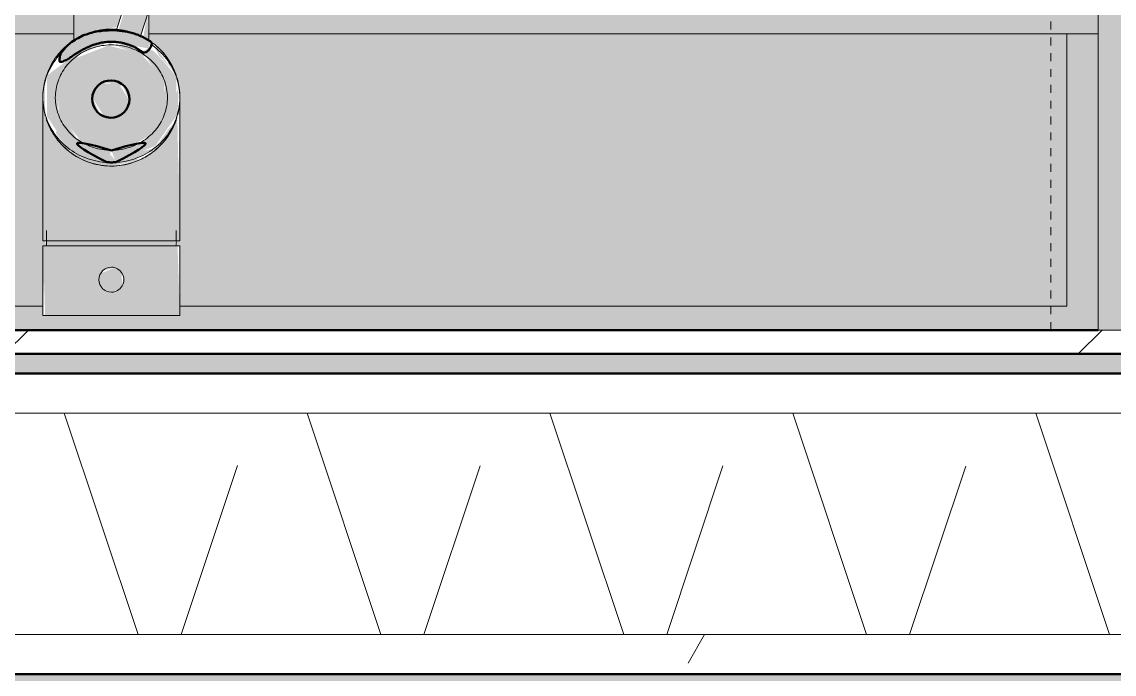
# Model space of a CAD drawing. Header units: inches. Extents: x -4218 to -1814, y 9706 to 12426.
# Drawn here: x -2997.79 to -2980.52, y 11914 to 11924.31 of the extents above; entities that cross this region are included whole.
import ezdxf

# ---------------------------------------------------------------- set-up
doc = ezdxf.new("R2010")
doc.units = ezdxf.units.IN
doc.header["$MEASUREMENT"] = 0
doc.linetypes.add('Dash', pattern=[0.25, 0.125, -0.125])
for name, color, linetype, lineweight in [('0-1', 7, 'Continuous', 5), ('0-2', 50, 'Continuous', 13), ('A-AREA-PATT-1', 254, 'Continuous', 9), ('A-GENM-1', 11, 'Continuous', 9), ('A-GENM-2', 250, 'Continuous', 9), ('A-GENM-3', 10, 'Continuous', 50), ('A-WALL-3', 10, 'Continuous', 50), ('A-WALL-4', 50, 'Continuous', 13), ('A-WALL-PATT-1', 250, 'Continuous', 9), ('A-WALL-PATT-2', 253, 'Continuous', 9), ('P-SANR-FIXT-2', 250, 'Continuous', 9), ('P-SANR-FIXT-3', 55, 'Continuous', 9), ('Q-CASE-1', 9, 'Continuous', 9), ('Q-CASE-3', 250, 'Continuous', 9), ('Q-CASE-4', 250, 'Dash', 9)]:
    doc.layers.add(name, color=color, linetype=linetype, lineweight=lineweight)

# ---------------------------------------------------------------- blocks, each defined once
blk = doc.blocks.new('Vanity Cabinet-Double Door - 33_-V86-FLOOR PLAN - 3RD FLOOR')
at = {"layer": 'Q-CASE-1'}
h = blk.add_hatch(color=256, dxfattribs=at)
h.paths.add_polyline_path([(-13.762, 0.75), (0.305, 0.75), (0.343, 1.707), (0.364, 1.707), (0.334, 1.785), (0.305, 1.785), (0.342, 4.329), (0.511, 4.67), (0.762, 4.928), (0.797, 4.969), (0.797, 5.058), (-15.012, 5.058), (-15.012, 0.75)], flags=0)
h.paths.add_polyline_path([(15.238, 0.75), (16.488, 0.75), (16.488, 5.058), (1.978, 5.058), (2.001, 4.932), (2.082, 4.869), (2.248, 4.692), (2.375, 4.47), (2.454, 4.174), (2.47, 4.049), (2.433, 1.785), (2.411, 1.785), (2.433, 1.707), (2.47, 1.707), (2.47, 0.75), (6.301, 0.75)], flags=0)
for points in [[(16.988, 0.375), (16.988, 5.058), (16.488, 5.058), (16.488, 0.75), (16.863, 0.375)], [(6.301, 0.375), (16.863, 0.375), (16.488, 0.75), (2.47, 0.75), (2.433, 0.604), (0.305, 0.604), (0.305, 0.75), (-15.012, 0.75), (-15.387, 0.375), (2.47, 0.375)]]:
    blk.add_hatch(color=256, dxfattribs=at).paths.add_polyline_path(points, flags=0)
at = {"layer": 'Q-CASE-3'}
for p, q in [((16.488, 0.75), (16.488, 5.058)), ((-15.012, 0.75), (0.305, 0.75)), ((2.47, 0.75), (16.488, 0.75))]:
    blk.add_line(p, q, dxfattribs=at)
blk = doc.blocks.new('300 Series Wall Hung Cabinet_301 - 18_ x 24_-2588350-FLOOR PLAN - 3RD FLOOR')
at = {"layer": 'Q-CASE-1'}
blk.add_hatch(color=256, dxfattribs=at).paths.add_polyline_path([(-8.25, 0.187), (8.25, 0.187), (8.25, 12.438), (-8.25, 12.438)], flags=0)
at = {"layer": 'Q-CASE-3'}
for p, q in [((-8.25, 12.438), (-8.25, 0.187)), ((-8.25, 0.187), (8.25, 0.187))]:
    blk.add_line(p, q, dxfattribs=at)
at = {"layer": 'Q-CASE-4'}
for p, q in [((-9, 0.187), (-9, 13.188)), ((9, 0.187), (-9, 0.187))]:
    blk.add_line(p, q, dxfattribs=at)
blk = doc.blocks.new('kitchen_faucet_14143 - kitchen_faucet_14143-2440469-FLOOR PLAN - 3RD FLOOR')
at = {"layer": 'A-GENM-1'}
h = blk.add_hatch(color=256, dxfattribs=at)
h.paths.add_polyline_path([(0.292, 0.117), (0.05, 0.287), (-0.222, 0.115), (-0.216, -0.152), (-0.002, -0.302), (0.27, -0.132), (0.291, 0.106)], flags=0)
h.paths.add_polyline_path([(-6.524, 2.152), (-6.719, 2.408), (-6.988, 2.372), (-7.096, 2.119), (-6.935, 1.897), (-6.664, 1.91), (-6.528, 2.146)], flags=0)
for points in [[(-0.97, 0.462), (-6.244, 2.135), (-6.311, 1.881), (-6.367, 1.801), (-1.068, 0.112), (-0.991, 0.413), (-0.973, 0.457)], [(2.264, -1.083), (2.264, 1.083), (0.289, 1.042), (0.638, 0.864), (0.879, 0.626), (0.985, 0.428), (1.063, 0.149), (1.065, -0.132), (0.998, -0.395), (0.851, -0.655), (0.638, -0.864), (0.421, -0.988), (0.28, -1.046), (0, -1.083), (1.183, -1.083)], [(2.342, -1.024), (2.342, 1.024), (2.264, 0.989), (2.264, -1.024)], [(-0.569, -0.816), (-0.662, -0.607), (-0.831, -0.288), (-0.879, 0.046), (-0.832, 0.269), (-0.777, 0.581), (-0.878, 0.622), (-1.019, 0.324), (-1.059, -0.048), (-0.981, -0.436), (-0.917, -0.553), (-0.759, -0.749), (-0.596, -0.813), (-0.574, -0.815)], [(3.069, 0.051), (2.977, 0.17), (2.801, 0.164), (2.688, 0.051), (2.78, -0.17), (2.929, -0.19), (3.026, -0.106), (3.055, 0)], [(0.955, -0.252), (0.823, -0.386), (0.739, -0.47), (0.717, -0.394), (0.638, -0.551), (0.194, -0.842), (-0.274, -0.831), (-0.682, -0.506), (-0.852, -0.094), (-0.847, -0.229), (-0.727, -0.506), (-0.35, -1.016), (-0.341, -1.02), (0.302, -1.016), (0.445, -0.921), (0.795, -0.682), (0.944, -0.28)], [(0.984, -0.221), (0.938, -0.204), (0.955, -0.252), (0.762, -0.699), (0.525, -0.862), (0.563, -0.879), (0.818, -0.678), (0.892, -0.587), (0.975, -0.28)]]:
    blk.add_hatch(color=256, dxfattribs=at).paths.add_polyline_path(points, flags=0)
h = blk.add_hatch(color=256, dxfattribs=at)
h.paths.add_polyline_path([(-0.838, 0), (-0.881, 0), (-0.845, -0.048)], flags=0)
h.paths.add_polyline_path([(0.837, 0), (0.717, 0.394), (0.621, 0.564), (0.259, 0.842), (-0.274, 0.831), (-0.693, 0.47), (-0.823, -0.048), (-0.621, -0.564), (-0.256, -0.842), (0.274, -0.831), (0.693, -0.47), (0.826, -0.054)], flags=0)
h.paths.add_polyline_path([(0.886, 0), (0.88, 0.017), (0.885, -0.001)], flags=0)
h.paths.add_polyline_path([(1.083, 0), (0.985, 0.428), (0.96, 0.375), (1.009, 0.198), (1.009, 0.091), (0.984, 0.057), (0.896, -0.023), (1.021, -0.071), (0.981, -0.212), (0.975, -0.28), (0.888, -0.6), (1.002, -0.386), (1.065, -0.132)], flags=0)
h.paths.add_polyline_path([(0.851, -0.655), (0.486, -0.961), (0.66, -0.847), (0.832, -0.678)], flags=0)
h.paths.add_polyline_path([(0.851, 0.655), (0.638, 0.864), (0.404, 0.994), (0.484, 0.917), (0.813, 0.682)], flags=0)
h.paths.add_polyline_path([(0.322, 1.029), (0.28, 1.046), (-0.155, 1.062), (-0.074, 1.03), (0.293, 1.026)], flags=0)
h.paths.add_polyline_path([(0.319, -1.03), (-0.074, -1.073), (0, -1.083), (0.317, -1.031)], flags=0)
h.paths.add_polyline_path([(0.292, 0.117), (0.266, -0.177), (-0.002, -0.302), (-0.24, -0.086), (-0.182, 0.178), (0.05, 0.287), (0.25, 0.146)], flags=0)
h.paths.add_polyline_path([(-0.353, 1.016), (-0.66, 0.847), (-0.495, 0.919), (-0.363, 1.007)], flags=0)
h.paths.add_polyline_path([(-0.356, -1.014), (-0.58, -0.908), (-0.404, -0.994), (-0.358, -1.013)], flags=0)
h.paths.add_polyline_path([(-0.887, 0.607), (-0.993, 0.409), (-1.068, 0.112), (-1.061, -0.162), (-1.056, 0.108), (-1.003, 0.375), (-0.908, 0.574)], flags=0)
h = blk.add_hatch(color=256, dxfattribs=at)
h.paths.add_polyline_path([(-0.259, 0.842), (-0.212, 0.894), (-0.256, 0.844)], flags=0)
h.paths.add_polyline_path([(0.955, 0.252), (0.759, 0.701), (0.553, 0.838), (0.278, 1.042), (-0.125, 1.028), (-0.343, 1.02), (-0.546, 0.847), (-0.73, 0.674), (-0.777, 0.581), (-0.73, 0.495), (-0.856, 0.17), (-0.806, 0.103), (-0.644, 0.546), (-0.194, 0.842), (0.275, 0.83), (0.678, 0.521), (0.747, 0.432), (0.771, 0.468), (0.945, 0.259)], flags=0)
h = blk.add_hatch(color=256, dxfattribs=at)
h.paths.add_polyline_path([(3.445, 0), (3.445, 1.083), (2.342, 1.046), (2.342, -1.083), (3.445, -1.046), (3.445, -0.28)], flags=0)
h.paths.add_polyline_path([(3.069, 0.051), (3.018, -0.139), (2.929, -0.19), (2.739, -0.139), (2.688, 0.051), (2.827, 0.19), (2.977, 0.17), (3.049, 0.098)], flags=0)
h = blk.add_hatch(color=256, dxfattribs=at)
h.paths.add_polyline_path([(1.009, 0.198), (0.938, 0.446), (0.84, 0.662), (0.815, 0.63), (0.896, 0.292), (0.91, 0.248), (0.997, 0.165)], flags=0)
h.paths.add_polyline_path([(0.661, 0.752), (0.404, 0.98), (0.638, 0.764)], flags=0)
h.paths.add_polyline_path([(-0.488, 0.923), (-0.825, 0.673), (-0.653, 0.758), (-0.495, 0.913)], flags=0)
h = blk.add_hatch(color=256, dxfattribs=at)
h.paths.add_polyline_path([(-0.9, -0.591), (-0.997, -0.398), (-1.066, -0.127), (-1.122, 0.097), (-2.64, 0.591), (-4.157, 0.55), (-4.044, 0.591), (-6.299, 0.57), (-6.299, -0.591), (-4.149, -0.565), (-4.113, -0.546), (-3.975, -0.591), (-0.938, -0.591)], flags=0)
h.paths.add_polyline_path([(-0.9, 0.591), (-1.304, 0.57), (-0.954, 0.502), (-0.908, 0.58)], flags=0)
h = blk.add_hatch(color=256, dxfattribs=at)
h.paths.add_polyline_path([(1.021, 0.071), (0.725, 0.542), (0.837, 0), (0.938, 0.039)], flags=0)
h.paths.add_polyline_path([(1.021, -0.071), (0.837, 0), (0.725, -0.541), (0.989, -0.122)], flags=0)
at = {"layer": 'A-GENM-2'}
for p, q in [((-0.97, 0.462), (-6.243, 2.175)), ((-6.367, 1.801), (-1.072, 0.081)), ((2.264, 1.083), (0, 1.083)), ((2.264, 1.083), (2.264, -1.083)), ((3.445, 1.083), (2.342, 1.083)), ((2.342, -1.083), (2.342, 1.083)), ((3.445, 1.083), (3.445, -1.083)), ((2.342, 1.024), (2.101, 1.024)), ((-0.9, 0.591), (-1.331, 0.591)), ((-6.299, -0.591), (-0.9, -0.591)), ((2.101, -1.024), (2.342, -1.024)), ((0, -1.083), (2.264, -1.083)), ((2.342, -1.083), (3.445, -1.083))]:
    blk.add_line(p, q, dxfattribs=at)
at = {"layer": 'A-GENM-2', "flags": 128}
for points in [[(0.269, 1.049), (0.227, 1.059), (0.184, 1.067), (0.141, 1.073), (0.098, 1.078), (0.055, 1.081), (0.012, 1.083), (-0.032, 1.082), (-0.075, 1.08), (-0.118, 1.076), (-0.161, 1.071), (-0.204, 1.063), (-0.246, 1.054), (-0.288, 1.044), (-0.329, 1.031), (-0.37, 1.017), (-0.411, 1.002), (-0.451, 0.984), (-0.49, 0.966), (-0.528, 0.945), (-0.565, 0.923), (-0.602, 0.9), (-0.637, 0.875), (-0.672, 0.849), (-0.705, 0.822), (-0.737, 0.793), (-0.768, 0.763), (-0.798, 0.731), (-0.827, 0.699), (-0.854, 0.665)], [(0, 1.083), (-0.041, 1.082), (-0.083, 1.079), (-0.124, 1.075), (-0.165, 1.069), (-0.206, 1.061), (-0.246, 1.051), (-0.286, 1.04), (-0.325, 1.027), (-0.364, 1.013), (-0.403, 0.996), (-0.44, 0.979), (-0.477, 0.959), (-0.513, 0.938), (-0.549, 0.916), (-0.583, 0.892), (-0.617, 0.867), (-0.649, 0.84), (-0.681, 0.812), (-0.711, 0.783), (-0.74, 0.752), (-0.768, 0.721), (-0.795, 0.688), (-0.82, 0.654), (-0.844, 0.619)], [(0.269, 1.049), (0.227, 1.059), (0.184, 1.067), (0.141, 1.073), (0.098, 1.078), (0.055, 1.081), (0.012, 1.083), (-0.032, 1.082), (-0.075, 1.08), (-0.118, 1.076), (-0.161, 1.071), (-0.204, 1.063), (-0.246, 1.054), (-0.288, 1.044), (-0.329, 1.031)], [(0.269, 1.049), (0.227, 1.059), (0.184, 1.067), (0.141, 1.073), (0.098, 1.078), (0.055, 1.081), (0.012, 1.083), (-0.032, 1.082), (-0.075, 1.08), (-0.118, 1.076), (-0.161, 1.071), (-0.204, 1.063), (-0.246, 1.054), (-0.288, 1.044), (-0.329, 1.031)], [(0.269, 1.049), (0.227, 1.059), (0.184, 1.067), (0.141, 1.073), (0.098, 1.078), (0.055, 1.081), (0.012, 1.083), (-0.032, 1.082), (-0.075, 1.08), (-0.118, 1.076), (-0.161, 1.071), (-0.204, 1.063), (-0.246, 1.054), (-0.288, 1.044), (-0.329, 1.031)], [(0.269, 1.049), (0.227, 1.059), (0.184, 1.067), (0.141, 1.073), (0.098, 1.078), (0.055, 1.081), (0.012, 1.083), (-0.032, 1.082), (-0.075, 1.08), (-0.118, 1.076), (-0.161, 1.071), (-0.204, 1.063), (-0.246, 1.054), (-0.288, 1.044), (-0.329, 1.031)], [(0.269, 1.049), (0.227, 1.059), (0.184, 1.067), (0.141, 1.073), (0.098, 1.078), (0.055, 1.081), (0.012, 1.083), (-0.032, 1.082), (-0.075, 1.08), (-0.118, 1.076), (-0.161, 1.071), (-0.204, 1.063), (-0.246, 1.054), (-0.288, 1.044), (-0.329, 1.031)], [(1.029, 0), (1.028, 0.043), (1.026, 0.086), (1.022, 0.129), (1.016, 0.172), (1.009, 0.214), (1, 0.256), (0.989, 0.298), (0.977, 0.339), (0.964, 0.38), (0.949, 0.42), (0.932, 0.459), (0.914, 0.498), (0.894, 0.536), (0.873, 0.573), (0.851, 0.609), (0.827, 0.644), (0.802, 0.679), (0.775, 0.712), (0.748, 0.744), (0.719, 0.775), (0.689, 0.804), (0.658, 0.833), (0.626, 0.86), (0.592, 0.885), (0.558, 0.91), (0.523, 0.932), (0.487, 0.954), (0.45, 0.974), (0.413, 0.992), (0.375, 1.008), (0.336, 1.023), (0.297, 1.037), (0.257, 1.048), (0.216, 1.058), (0.176, 1.067), (0.135, 1.073), (0.094, 1.078), (0.053, 1.081), (0.011, 1.083), (0, 1.083)], [(1.083, 0), (1.082, 0.043), (1.079, 0.087), (1.075, 0.13), (1.069, 0.172), (1.061, 0.215), (1.052, 0.257), (1.041, 0.299), (1.028, 0.341), (1.013, 0.381), (0.997, 0.422), (0.98, 0.461), (0.96, 0.5), (0.94, 0.538), (0.917, 0.575), (0.894, 0.611), (0.868, 0.647), (0.842, 0.681), (0.814, 0.714), (0.785, 0.746), (0.754, 0.777), (0.723, 0.806), (0.69, 0.834), (0.656, 0.861), (0.621, 0.887), (0.585, 0.911), (0.548, 0.934), (0.51, 0.955), (0.472, 0.975), (0.432, 0.993), (0.392, 1.009), (0.352, 1.024), (0.31, 1.037)], [(-0.37, 1.017), (-0.411, 1.002), (-0.451, 0.984), (-0.49, 0.966), (-0.528, 0.945), (-0.565, 0.923), (-0.602, 0.9), (-0.637, 0.875), (-0.672, 0.849), (-0.705, 0.822), (-0.737, 0.793), (-0.768, 0.763), (-0.798, 0.731), (-0.827, 0.699), (-0.854, 0.665)], [(-0.37, 1.017), (-0.411, 1.002), (-0.451, 0.984), (-0.49, 0.966), (-0.528, 0.945), (-0.565, 0.923), (-0.602, 0.9), (-0.637, 0.875), (-0.672, 0.849), (-0.705, 0.822), (-0.737, 0.793), (-0.768, 0.763), (-0.798, 0.731), (-0.827, 0.699), (-0.854, 0.665)], [(-0.37, 1.017), (-0.411, 1.002), (-0.451, 0.984), (-0.49, 0.966), (-0.528, 0.945), (-0.565, 0.923), (-0.602, 0.9), (-0.637, 0.875), (-0.672, 0.849), (-0.705, 0.822), (-0.737, 0.793), (-0.768, 0.763), (-0.798, 0.731), (-0.827, 0.699), (-0.854, 0.665)], [(-0.37, 1.017), (-0.411, 1.002), (-0.451, 0.984), (-0.49, 0.966), (-0.528, 0.945), (-0.565, 0.923), (-0.602, 0.9), (-0.637, 0.875), (-0.672, 0.849), (-0.705, 0.822), (-0.737, 0.793), (-0.768, 0.763), (-0.798, 0.731), (-0.827, 0.699), (-0.854, 0.665)], [(-0.37, 1.017), (-0.411, 1.002), (-0.451, 0.984), (-0.49, 0.966), (-0.528, 0.945), (-0.565, 0.923), (-0.602, 0.9), (-0.637, 0.875), (-0.672, 0.849), (-0.705, 0.822), (-0.737, 0.793), (-0.768, 0.763), (-0.798, 0.731), (-0.827, 0.699), (-0.854, 0.665)], [(-0.832, 0), (-0.832, 0.036), (-0.83, 0.071), (-0.826, 0.107), (-0.821, 0.142), (-0.815, 0.177), (-0.808, 0.212), (-0.799, 0.246), (-0.789, 0.28), (-0.778, 0.314), (-0.766, 0.347), (-0.752, 0.379), (-0.737, 0.411), (-0.721, 0.442), (-0.704, 0.473), (-0.685, 0.502), (-0.666, 0.531), (-0.645, 0.559), (-0.624, 0.586), (-0.601, 0.612), (-0.578, 0.637), (-0.553, 0.661), (-0.528, 0.685), (-0.502, 0.706), (-0.475, 0.727), (-0.448, 0.747), (-0.419, 0.765), (-0.39, 0.782), (-0.361, 0.798), (-0.33, 0.813), (-0.3, 0.826), (-0.269, 0.838), (-0.237, 0.849), (-0.205, 0.858), (-0.173, 0.866), (-0.141, 0.873), (-0.108, 0.878), (-0.075, 0.882), (-0.042, 0.885), (-0.009, 0.886), (0, 0.886)], [(0, 0.886), (0.033, 0.885), (0.066, 0.883), (0.099, 0.88), (0.132, 0.875), (0.164, 0.868), (0.197, 0.861), (0.229, 0.852), (0.26, 0.841), (0.291, 0.83), (0.322, 0.817), (0.353, 0.802), (0.382, 0.787), (0.411, 0.77), (0.44, 0.752), (0.468, 0.733), (0.495, 0.712), (0.521, 0.691), (0.547, 0.668), (0.571, 0.644), (0.595, 0.619), (0.618, 0.593), (0.64, 0.567), (0.661, 0.539), (0.68, 0.51), (0.699, 0.481), (0.717, 0.45), (0.733, 0.42), (0.748, 0.388), (0.762, 0.356), (0.775, 0.323), (0.787, 0.289), (0.797, 0.255), (0.806, 0.221), (0.814, 0.186), (0.82, 0.151), (0.825, 0.116), (0.829, 0.081), (0.831, 0.045), (0.832, 0.01), (0.832, 0)], [(0.868, 0.647), (0.842, 0.681), (0.814, 0.714), (0.785, 0.746), (0.754, 0.777), (0.723, 0.806), (0.69, 0.834), (0.656, 0.861), (0.621, 0.887), (0.585, 0.911), (0.548, 0.934), (0.51, 0.955), (0.472, 0.975), (0.432, 0.993), (0.392, 1.009)], [(0.868, 0.647), (0.842, 0.681), (0.814, 0.714), (0.785, 0.746), (0.754, 0.777), (0.723, 0.806), (0.69, 0.834), (0.656, 0.861), (0.621, 0.887), (0.585, 0.911), (0.548, 0.934), (0.51, 0.955), (0.472, 0.975), (0.432, 0.993), (0.392, 1.009)], [(0.868, 0.647), (0.842, 0.681), (0.814, 0.714), (0.785, 0.746), (0.754, 0.777), (0.723, 0.806), (0.69, 0.834), (0.656, 0.861), (0.621, 0.887), (0.585, 0.911), (0.548, 0.934), (0.51, 0.955), (0.472, 0.975), (0.432, 0.993), (0.392, 1.009)], [(0.868, 0.647), (0.842, 0.681), (0.814, 0.714), (0.785, 0.746), (0.754, 0.777), (0.723, 0.806), (0.69, 0.834), (0.656, 0.861), (0.621, 0.887), (0.585, 0.911), (0.548, 0.934), (0.51, 0.955), (0.472, 0.975), (0.432, 0.993), (0.392, 1.009)], [(0.868, 0.647), (0.842, 0.681), (0.814, 0.714), (0.785, 0.746), (0.754, 0.777), (0.723, 0.806), (0.69, 0.834), (0.656, 0.861), (0.621, 0.887), (0.585, 0.911), (0.548, 0.934), (0.51, 0.955), (0.472, 0.975), (0.432, 0.993), (0.392, 1.009)], [(1.083, 0), (1.082, 0.043), (1.079, 0.087), (1.075, 0.13), (1.069, 0.172), (1.061, 0.215), (1.052, 0.257), (1.041, 0.299), (1.028, 0.341), (1.013, 0.381), (0.997, 0.422), (0.98, 0.461), (0.96, 0.5), (0.94, 0.538), (0.917, 0.575), (0.894, 0.611)], [(1.083, 0), (1.082, 0.043), (1.079, 0.087), (1.075, 0.13), (1.069, 0.172), (1.061, 0.215), (1.052, 0.257), (1.041, 0.299), (1.028, 0.341), (1.013, 0.381), (0.997, 0.422), (0.98, 0.461), (0.96, 0.5), (0.94, 0.538), (0.917, 0.575), (0.894, 0.611)], [(1.083, 0), (1.082, 0.043), (1.079, 0.087), (1.075, 0.13), (1.069, 0.172), (1.061, 0.215), (1.052, 0.257), (1.041, 0.299), (1.028, 0.341), (1.013, 0.381), (0.997, 0.422), (0.98, 0.461), (0.96, 0.5), (0.94, 0.538), (0.917, 0.575), (0.894, 0.611)], [(1.083, 0), (1.082, 0.043), (1.079, 0.087), (1.075, 0.13), (1.069, 0.172), (1.061, 0.215), (1.052, 0.257), (1.041, 0.299), (1.028, 0.341), (1.013, 0.381), (0.997, 0.422), (0.98, 0.461), (0.96, 0.5), (0.94, 0.538), (0.917, 0.575), (0.894, 0.611)], [(1.083, 0), (1.082, 0.043), (1.079, 0.087), (1.075, 0.13), (1.069, 0.172), (1.061, 0.215), (1.052, 0.257), (1.041, 0.299), (1.028, 0.341), (1.013, 0.381), (0.997, 0.422), (0.98, 0.461), (0.96, 0.5), (0.94, 0.538), (0.917, 0.575), (0.894, 0.611)], [(-0.988, 0.443), (-1.005, 0.403), (-1.02, 0.363), (-1.034, 0.322), (-1.046, 0.28), (-1.056, 0.238), (-1.065, 0.196), (-1.072, 0.153), (-1.077, 0.11), (-1.081, 0.067), (-1.082, 0.023), (-1.083, 0)], [(-0.988, 0.443), (-1.005, 0.403), (-1.02, 0.363), (-1.034, 0.322), (-1.046, 0.28), (-1.056, 0.238), (-1.065, 0.196), (-1.072, 0.153), (-1.077, 0.11), (-1.081, 0.067), (-1.082, 0.023), (-1.083, 0)], [(-0.988, 0.443), (-1.005, 0.403), (-1.02, 0.363), (-1.034, 0.322), (-1.046, 0.28), (-1.056, 0.238), (-1.065, 0.196), (-1.072, 0.153), (-1.077, 0.11), (-1.081, 0.067), (-1.082, 0.023), (-1.083, 0)], [(-0.988, 0.443), (-1.005, 0.403), (-1.02, 0.363), (-1.034, 0.322), (-1.046, 0.28), (-1.056, 0.238), (-1.065, 0.196), (-1.072, 0.153), (-1.077, 0.11), (-1.081, 0.067), (-1.082, 0.023), (-1.083, 0)], [(-0.988, 0.443), (-1.005, 0.403), (-1.02, 0.363), (-1.034, 0.322), (-1.046, 0.28), (-1.056, 0.238), (-1.065, 0.196), (-1.072, 0.153), (-1.077, 0.11), (-1.081, 0.067), (-1.082, 0.023), (-1.083, 0)], [(-0.988, 0.443), (-1.005, 0.403), (-1.02, 0.363), (-1.034, 0.322), (-1.046, 0.28), (-1.056, 0.238), (-1.065, 0.196), (-1.072, 0.153), (-1.077, 0.11), (-1.081, 0.067), (-1.082, 0.023), (-1.083, 0)], [(-0.951, 0.507), (-0.969, 0.468), (-0.986, 0.429), (-1.002, 0.389), (-1.016, 0.349), (-1.028, 0.308), (-1.039, 0.266), (-1.048, 0.224), (-1.056, 0.182), (-1.062, 0.139), (-1.066, 0.096), (-1.069, 0.053), (-1.07, 0.01), (-1.07, 0)], [(-0.874, 0), (-0.873, 0.036), (-0.871, 0.071), (-0.868, 0.107), (-0.863, 0.142), (-0.857, 0.177), (-0.849, 0.212), (-0.841, 0.246), (-0.831, 0.28), (-0.82, 0.314), (-0.807, 0.347), (-0.793, 0.379), (-0.779, 0.411), (-0.762, 0.442), (-0.745, 0.473), (-0.73, 0.497)], [(-1.083, 0), (-1.082, -0.043), (-1.079, -0.087), (-1.075, -0.13), (-1.069, -0.172), (-1.061, -0.215), (-1.052, -0.257), (-1.041, -0.299), (-1.028, -0.341), (-1.013, -0.381), (-0.997, -0.422)], [(-1.083, 0), (-1.082, -0.043), (-1.079, -0.087), (-1.075, -0.13), (-1.069, -0.172), (-1.061, -0.215), (-1.052, -0.257), (-1.041, -0.299), (-1.028, -0.341), (-1.013, -0.381), (-0.997, -0.422)], [(-1.083, 0), (-1.082, -0.043), (-1.079, -0.087), (-1.075, -0.13), (-1.069, -0.172), (-1.061, -0.215), (-1.052, -0.257), (-1.041, -0.299), (-1.028, -0.341), (-1.013, -0.381), (-0.997, -0.422)], [(-1.083, 0), (-1.082, -0.043), (-1.079, -0.087), (-1.075, -0.13), (-1.069, -0.172), (-1.061, -0.215), (-1.052, -0.257), (-1.041, -0.299), (-1.028, -0.341), (-1.013, -0.381), (-0.997, -0.422)], [(-1.083, 0), (-1.082, -0.043), (-1.079, -0.087), (-1.075, -0.13), (-1.069, -0.172), (-1.061, -0.215), (-1.052, -0.257), (-1.041, -0.299), (-1.028, -0.341), (-1.013, -0.381), (-0.997, -0.422)], [(-1.083, 0), (-1.082, -0.043), (-1.079, -0.087), (-1.075, -0.13), (-1.069, -0.172), (-1.061, -0.215), (-1.052, -0.257), (-1.041, -0.299), (-1.028, -0.341), (-1.013, -0.381), (-0.997, -0.422)], [(-1.07, 0), (-1.07, -0.043), (-1.067, -0.086), (-1.063, -0.129), (-1.057, -0.172), (-1.05, -0.214), (-1.041, -0.256), (-1.031, -0.298), (-1.019, -0.339), (-1.005, -0.38), (-0.99, -0.42), (-0.973, -0.459), (-0.955, -0.498), (-0.951, -0.507)], [(-0.775, -0.419), (-0.79, -0.387), (-0.804, -0.355), (-0.817, -0.322), (-0.828, -0.288), (-0.839, -0.254), (-0.848, -0.22), (-0.855, -0.185), (-0.862, -0.15), (-0.867, -0.115), (-0.87, -0.08), (-0.873, -0.044), (-0.874, -0.008), (-0.874, 0)], [(0, -0.886), (-0.033, -0.885), (-0.066, -0.883), (-0.099, -0.88), (-0.132, -0.875), (-0.164, -0.868), (-0.197, -0.861), (-0.229, -0.852), (-0.26, -0.841), (-0.291, -0.83), (-0.322, -0.817), (-0.353, -0.802), (-0.382, -0.787), (-0.411, -0.77), (-0.44, -0.752), (-0.468, -0.733), (-0.495, -0.712), (-0.521, -0.691), (-0.547, -0.668), (-0.571, -0.644), (-0.595, -0.619), (-0.618, -0.593), (-0.64, -0.567), (-0.661, -0.539), (-0.68, -0.51), (-0.699, -0.481), (-0.717, -0.45), (-0.733, -0.42), (-0.748, -0.388), (-0.762, -0.356), (-0.775, -0.323), (-0.787, -0.289), (-0.797, -0.255), (-0.806, -0.221), (-0.814, -0.186), (-0.82, -0.151), (-0.825, -0.116), (-0.829, -0.081), (-0.831, -0.045), (-0.832, -0.01), (-0.832, 0)], [(0, -1.083), (0.041, -1.082), (0.083, -1.079), (0.124, -1.075), (0.165, -1.069), (0.206, -1.061), (0.246, -1.051), (0.286, -1.04), (0.325, -1.027), (0.364, -1.013), (0.403, -0.996), (0.44, -0.979), (0.477, -0.959), (0.513, -0.938), (0.549, -0.916), (0.583, -0.892), (0.617, -0.867), (0.649, -0.84), (0.681, -0.812), (0.711, -0.783), (0.74, -0.752), (0.768, -0.721), (0.795, -0.688), (0.82, -0.654), (0.844, -0.619), (0.867, -0.583), (0.889, -0.546), (0.909, -0.508), (0.927, -0.47), (0.944, -0.431), (0.96, -0.391), (0.974, -0.35), (0.986, -0.309), (0.997, -0.267), (1.006, -0.225), (1.014, -0.183), (1.02, -0.141), (1.025, -0.098), (1.028, -0.055), (1.029, -0.012), (1.029, 0)], [(0.832, 0), (0.832, -0.036), (0.83, -0.071), (0.826, -0.107), (0.821, -0.142), (0.815, -0.177), (0.808, -0.212), (0.799, -0.246), (0.789, -0.28), (0.778, -0.314), (0.766, -0.347), (0.752, -0.379), (0.737, -0.411), (0.721, -0.442), (0.704, -0.473), (0.685, -0.502), (0.666, -0.531), (0.645, -0.559), (0.624, -0.586), (0.601, -0.612), (0.578, -0.637), (0.553, -0.661), (0.528, -0.685), (0.502, -0.706), (0.475, -0.727), (0.448, -0.747), (0.419, -0.765), (0.39, -0.782), (0.361, -0.798), (0.33, -0.813), (0.3, -0.826), (0.269, -0.838), (0.237, -0.849), (0.205, -0.858), (0.173, -0.866), (0.141, -0.873), (0.108, -0.878), (0.075, -0.882), (0.042, -0.885), (0.009, -0.886), (0, -0.886)], [(0.329, -1.031), (0.37, -1.017), (0.411, -1.002), (0.451, -0.984), (0.49, -0.966), (0.528, -0.945), (0.565, -0.923), (0.602, -0.9), (0.637, -0.875), (0.672, -0.849), (0.705, -0.822), (0.737, -0.793), (0.768, -0.763), (0.798, -0.731), (0.827, -0.699), (0.854, -0.665), (0.88, -0.63), (0.905, -0.595), (0.928, -0.558), (0.949, -0.521), (0.969, -0.482), (0.988, -0.443), (1.005, -0.403), (1.02, -0.363), (1.034, -0.322), (1.046, -0.28), (1.056, -0.238), (1.065, -0.196), (1.072, -0.153), (1.077, -0.11), (1.081, -0.067), (1.082, -0.023), (1.083, 0)], [(0.88, -0.63), (0.905, -0.595), (0.928, -0.558), (0.949, -0.521), (0.969, -0.482), (0.988, -0.443), (1.005, -0.403), (1.02, -0.363), (1.034, -0.322), (1.046, -0.28), (1.056, -0.238), (1.065, -0.196), (1.072, -0.153), (1.077, -0.11), (1.081, -0.067), (1.082, -0.023), (1.083, 0)], [(0.88, -0.63), (0.905, -0.595), (0.928, -0.558), (0.949, -0.521), (0.969, -0.482), (0.988, -0.443), (1.005, -0.403), (1.02, -0.363), (1.034, -0.322), (1.046, -0.28), (1.056, -0.238), (1.065, -0.196), (1.072, -0.153), (1.077, -0.11), (1.081, -0.067), (1.082, -0.023), (1.083, 0)], [(0.88, -0.63), (0.905, -0.595), (0.928, -0.558), (0.949, -0.521), (0.969, -0.482), (0.988, -0.443), (1.005, -0.403), (1.02, -0.363), (1.034, -0.322), (1.046, -0.28), (1.056, -0.238), (1.065, -0.196), (1.072, -0.153), (1.077, -0.11), (1.081, -0.067), (1.082, -0.023), (1.083, 0)], [(0.88, -0.63), (0.905, -0.595), (0.928, -0.558), (0.949, -0.521), (0.969, -0.482), (0.988, -0.443), (1.005, -0.403), (1.02, -0.363), (1.034, -0.322), (1.046, -0.28), (1.056, -0.238), (1.065, -0.196), (1.072, -0.153), (1.077, -0.11), (1.081, -0.067), (1.082, -0.023), (1.083, 0)], [(0.88, -0.63), (0.905, -0.595), (0.928, -0.558), (0.949, -0.521), (0.969, -0.482), (0.988, -0.443), (1.005, -0.403), (1.02, -0.363), (1.034, -0.322), (1.046, -0.28), (1.056, -0.238), (1.065, -0.196), (1.072, -0.153), (1.077, -0.11), (1.081, -0.067), (1.082, -0.023), (1.083, 0)], [(-0.98, -0.461), (-0.96, -0.5), (-0.94, -0.538), (-0.917, -0.575), (-0.894, -0.611)], [(-0.98, -0.461), (-0.96, -0.5), (-0.94, -0.538), (-0.917, -0.575), (-0.894, -0.611)], [(-0.98, -0.461), (-0.96, -0.5), (-0.94, -0.538), (-0.917, -0.575), (-0.894, -0.611)], [(-0.98, -0.461), (-0.96, -0.5), (-0.94, -0.538), (-0.917, -0.575), (-0.894, -0.611)], [(-0.98, -0.461), (-0.96, -0.5), (-0.94, -0.538), (-0.917, -0.575), (-0.894, -0.611)], [(-0.98, -0.461), (-0.96, -0.5), (-0.94, -0.538), (-0.917, -0.575), (-0.894, -0.611)], [(0.37, -1.017), (0.411, -1.002), (0.451, -0.984), (0.49, -0.966), (0.528, -0.945), (0.565, -0.923), (0.602, -0.9), (0.637, -0.875), (0.672, -0.849), (0.705, -0.822), (0.737, -0.793), (0.768, -0.763), (0.798, -0.731), (0.827, -0.699), (0.854, -0.665)], [(0.37, -1.017), (0.411, -1.002), (0.451, -0.984), (0.49, -0.966), (0.528, -0.945), (0.565, -0.923), (0.602, -0.9), (0.637, -0.875), (0.672, -0.849), (0.705, -0.822), (0.737, -0.793), (0.768, -0.763), (0.798, -0.731), (0.827, -0.699), (0.854, -0.665)], [(0.37, -1.017), (0.411, -1.002), (0.451, -0.984), (0.49, -0.966), (0.528, -0.945), (0.565, -0.923), (0.602, -0.9), (0.637, -0.875), (0.672, -0.849), (0.705, -0.822), (0.737, -0.793), (0.768, -0.763), (0.798, -0.731), (0.827, -0.699), (0.854, -0.665)], [(0.37, -1.017), (0.411, -1.002), (0.451, -0.984), (0.49, -0.966), (0.528, -0.945), (0.565, -0.923), (0.602, -0.9), (0.637, -0.875), (0.672, -0.849), (0.705, -0.822), (0.737, -0.793), (0.768, -0.763), (0.798, -0.731), (0.827, -0.699), (0.854, -0.665)], [(0.37, -1.017), (0.411, -1.002), (0.451, -0.984), (0.49, -0.966), (0.528, -0.945), (0.565, -0.923), (0.602, -0.9), (0.637, -0.875), (0.672, -0.849), (0.705, -0.822), (0.737, -0.793), (0.768, -0.763), (0.798, -0.731), (0.827, -0.699), (0.854, -0.665)], [(-0.785, -0.746), (-0.754, -0.777), (-0.723, -0.806), (-0.69, -0.834), (-0.656, -0.861), (-0.621, -0.887), (-0.585, -0.911), (-0.548, -0.934), (-0.51, -0.955), (-0.472, -0.975), (-0.432, -0.993), (-0.392, -1.009)], [(-0.785, -0.746), (-0.754, -0.777), (-0.723, -0.806), (-0.69, -0.834), (-0.656, -0.861), (-0.621, -0.887), (-0.585, -0.911), (-0.548, -0.934), (-0.51, -0.955), (-0.472, -0.975), (-0.432, -0.993), (-0.392, -1.009)], [(-0.785, -0.746), (-0.754, -0.777), (-0.723, -0.806), (-0.69, -0.834), (-0.656, -0.861), (-0.621, -0.887), (-0.585, -0.911), (-0.548, -0.934), (-0.51, -0.955), (-0.472, -0.975), (-0.432, -0.993), (-0.392, -1.009)], [(-0.785, -0.746), (-0.754, -0.777), (-0.723, -0.806), (-0.69, -0.834), (-0.656, -0.861), (-0.621, -0.887), (-0.585, -0.911), (-0.548, -0.934), (-0.51, -0.955), (-0.472, -0.975), (-0.432, -0.993), (-0.392, -1.009)], [(-0.785, -0.746), (-0.754, -0.777), (-0.723, -0.806), (-0.69, -0.834), (-0.656, -0.861), (-0.621, -0.887), (-0.585, -0.911), (-0.548, -0.934), (-0.51, -0.955), (-0.472, -0.975), (-0.432, -0.993), (-0.392, -1.009)], [(-0.785, -0.746), (-0.754, -0.777), (-0.723, -0.806), (-0.69, -0.834), (-0.656, -0.861), (-0.621, -0.887), (-0.585, -0.911), (-0.548, -0.934), (-0.51, -0.955), (-0.472, -0.975), (-0.432, -0.993), (-0.392, -1.009)], [(-0.689, -0.804), (-0.658, -0.833), (-0.626, -0.86), (-0.592, -0.885), (-0.558, -0.91), (-0.523, -0.932), (-0.487, -0.954), (-0.45, -0.974), (-0.413, -0.992), (-0.375, -1.008), (-0.336, -1.023), (-0.297, -1.037), (-0.257, -1.048), (-0.216, -1.058), (-0.176, -1.067), (-0.135, -1.073), (-0.094, -1.078), (-0.053, -1.081), (-0.011, -1.083), (0, -1.083)], [(-0.352, -1.024), (-0.31, -1.037), (-0.269, -1.049), (-0.227, -1.059), (-0.184, -1.067), (-0.141, -1.073), (-0.098, -1.078), (-0.055, -1.081), (-0.012, -1.083), (0.032, -1.082), (0.075, -1.08), (0.118, -1.076), (0.161, -1.071), (0.204, -1.063), (0.246, -1.054), (0.288, -1.044)], [(-0.31, -1.037), (-0.269, -1.049), (-0.227, -1.059), (-0.184, -1.067), (-0.141, -1.073), (-0.098, -1.078), (-0.055, -1.081), (-0.012, -1.083), (0.032, -1.082), (0.075, -1.08), (0.118, -1.076), (0.161, -1.071), (0.204, -1.063), (0.246, -1.054), (0.288, -1.044)], [(-0.31, -1.037), (-0.269, -1.049), (-0.227, -1.059), (-0.184, -1.067), (-0.141, -1.073), (-0.098, -1.078), (-0.055, -1.081), (-0.012, -1.083), (0.032, -1.082), (0.075, -1.08), (0.118, -1.076), (0.161, -1.071), (0.204, -1.063), (0.246, -1.054), (0.288, -1.044)], [(-0.31, -1.037), (-0.269, -1.049), (-0.227, -1.059), (-0.184, -1.067), (-0.141, -1.073), (-0.098, -1.078), (-0.055, -1.081), (-0.012, -1.083), (0.032, -1.082), (0.075, -1.08), (0.118, -1.076), (0.161, -1.071), (0.204, -1.063), (0.246, -1.054), (0.288, -1.044)], [(-0.31, -1.037), (-0.269, -1.049), (-0.227, -1.059), (-0.184, -1.067), (-0.141, -1.073), (-0.098, -1.078), (-0.055, -1.081), (-0.012, -1.083), (0.032, -1.082), (0.075, -1.08), (0.118, -1.076), (0.161, -1.071), (0.204, -1.063), (0.246, -1.054), (0.288, -1.044)], [(-0.31, -1.037), (-0.269, -1.049), (-0.227, -1.059), (-0.184, -1.067), (-0.141, -1.073), (-0.098, -1.078), (-0.055, -1.081), (-0.012, -1.083), (0.032, -1.082), (0.075, -1.08), (0.118, -1.076), (0.161, -1.071), (0.204, -1.063), (0.246, -1.054), (0.288, -1.044)]]:
    blk.add_lwpolyline(points, dxfattribs=at)
at = {"layer": 'A-GENM-2'}
for centre, radius, start, end in [((0, 0), 1.083, 75, 105), ((0, 0), 1.083, 109.1524, 139.8663), ((0, 0), 1.083, 40.1337, 70.6452), ((0, 0), 1.083, 145.6184, 180), ((0, 0), 1.083, 0, 34.6633), ((2.878, 0), 0.197, 360, 180), ((0, 0), 1.083, 180, 214.6633), ((0, 0), 1.083, 324.8142, 360), ((2.878, 0), 0.197, 180, 360), ((0, 0), 1.083, 219.2199, 250.6452), ((0, 0), 1.083, 289.1524, 322.4111), ((0, 0), 1.083, 255, 285)]:
    blk.add_arc(centre, radius, start, end, dxfattribs=at)
at = {"layer": 'A-GENM-3'}
for start, end in [(324.9681, 144.9681), (144.9681, 324.9681)]:
    blk.add_arc((0.024, -0.008), 0.295, start, end, dxfattribs=at)
for points, knots in [([(-0.863, 0.646), (-0.898, 0.6), (-0.944, 0.528), (-0.99, 0.422), (-1.026, 0.313), (-1.055, 0.172), (-1.063, 0.058), (-1.063, 0)], [0, 0, 0, 0, 0.25, 0.375, 0.5, 0.75, 1, 1, 1, 1]), ([(-0.863, 0.173), (-0.859, 0.19), (-0.851, 0.221), (-0.839, 0.26), (-0.829, 0.291), (-0.822, 0.31), (-0.816, 0.325), (-0.812, 0.337), (-0.808, 0.347), (-0.804, 0.356), (-0.799, 0.367), (-0.79, 0.383), (-0.777, 0.404), (-0.76, 0.427), (-0.744, 0.449), (-0.729, 0.471), (-0.719, 0.489), (-0.714, 0.502), (-0.711, 0.512), (-0.71, 0.521), (-0.711, 0.529), (-0.713, 0.538), (-0.716, 0.547), (-0.721, 0.557), (-0.728, 0.568), (-0.739, 0.581), (-0.762, 0.601), (-0.8, 0.623), (-0.84, 0.639), (-0.863, 0.646)], [0, 0, 0, 0, 0.083333, 0.166667, 0.208333, 0.25, 0.270833, 0.291667, 0.3125, 0.328125, 0.34375, 0.375, 0.416667, 0.458333, 0.5, 0.541667, 0.583333, 0.604167, 0.625, 0.645833, 0.661458, 0.677083, 0.708333, 0.729167, 0.75, 0.791667, 0.833333, 0.916667, 1, 1, 1, 1]), ([(-1.063, 0), (-1.063, -0.078), (-1.053, -0.191), (-1.018, -0.341), (-0.98, -0.45), (-0.929, -0.551), (-0.886, -0.615), (-0.863, -0.646)], [0, 0, 0, 0, 0.333333, 0.5, 0.666667, 0.833333, 1, 1, 1, 1]), ([(-0.863, -0.646), (-0.85, -0.662), (-0.831, -0.685), (-0.807, -0.71), (-0.792, -0.724), (-0.781, -0.733), (-0.77, -0.743), (-0.754, -0.756), (-0.734, -0.772), (-0.714, -0.787), (-0.696, -0.796), (-0.685, -0.801), (-0.676, -0.804), (-0.666, -0.808), (-0.647, -0.814), (-0.618, -0.821), (-0.591, -0.823), (-0.576, -0.821), (-0.568, -0.817), (-0.565, -0.809), (-0.564, -0.794), (-0.569, -0.774), (-0.577, -0.752), (-0.583, -0.736), (-0.589, -0.723), (-0.593, -0.713), (-0.596, -0.706), (-0.599, -0.7), (-0.604, -0.691), (-0.612, -0.677), (-0.627, -0.656), (-0.642, -0.636), (-0.652, -0.621), (-0.658, -0.613), (-0.662, -0.607), (-0.666, -0.601), (-0.672, -0.592), (-0.681, -0.578), (-0.695, -0.557), (-0.711, -0.531), (-0.732, -0.497), (-0.757, -0.453), (-0.794, -0.382), (-0.833, -0.288), (-0.854, -0.212), (-0.863, -0.173)], [0, 0, 0, 0, 0.055556, 0.083333, 0.097222, 0.111111, 0.125, 0.138889, 0.166667, 0.194444, 0.208333, 0.222222, 0.229167, 0.236111, 0.25, 0.277778, 0.305556, 0.319444, 0.333333, 0.347222, 0.361111, 0.388889, 0.402778, 0.416667, 0.430556, 0.4375, 0.444444, 0.451389, 0.458333, 0.472222, 0.5, 0.527778, 0.541667, 0.548611, 0.555556, 0.5625, 0.569444, 0.583333, 0.611111, 0.638889, 0.666667, 0.722222, 0.777778, 0.888889, 1, 1, 1, 1])]:
    blk.add_open_spline(points, degree=3, knots=knots, dxfattribs=at)
for points in [[(1.021, 0.071), (0.854, 0.397), (0.656, 0.71), (0.731, 0.349), (0.837, 0)], [(-0.881, 0), (-0.881, 0.029), (-0.878, 0.087), (-0.869, 0.145), (-0.863, 0.173)], [(-0.863, -0.173), (-0.869, -0.145), (-0.878, -0.087), (-0.881, -0.029), (-0.881, 0)], [(0.837, 0), (0.731, -0.349), (0.656, -0.71), (0.854, -0.397), (1.021, -0.071)], [(1.024, 0), (1.024, 0.012), (1.024, 0.036), (1.022, 0.06), (1.021, 0.071)], [(1.021, -0.071), (1.022, -0.06), (1.024, -0.036), (1.024, -0.012), (1.024, 0)]]:
    blk.add_open_spline(points, degree=3, dxfattribs=at)
blk = doc.blocks.new('Stainless Steel Farmhous Kitchen Sink - Stainless Steel Farmhous Kitchen Sink-2552578-FLOOR PLAN - 3RD FLOOR')
at = {"layer": 'P-SANR-FIXT-3'}
blk.add_hatch(color=256, dxfattribs=at).paths.add_polyline_path([(-13.76, 2.247), (-0.25, 2.247), (-0.25, 9.814), (0, 9.814), (0, 22.203), (-33, 22.203), (-33, 2.247), (-16.441, 2.247), (-16.441, 3), (-31, 3), (-31, 16.956), (-2, 16.956), (-2, 3), (-15.131, 3), (-15.259, 2.568), (-15.259, 2.247), (-13.808, 2.247)], flags=0)
at = {"layer": 'P-SANR-FIXT-2'}
for p, q in [((-33, 2.247), (-16.437, 2.247)), ((-15.259, 2.247), (-0.25, 2.247))]:
    blk.add_line(p, q, dxfattribs=at)
blk = doc.blocks.new('CTR - 1st Phase - Unit Layouts_rvt-1-FLOOR PLAN - 3RD FLOOR')
at = {"layer": 'A-WALL-PATT-1'}
h = blk.add_hatch(dxfattribs=at)
h.set_pattern_fill('FP_3', color=256, style=0, pattern_type=2)
h.set_pattern_definition([(45, (0, 0), (-8.485281, 8.485281), [])])
h.paths.add_polyline_path([(-3038.084, 11919.063), (-2939.774, 11919.063), (-2939.774, 11919.438), (-3056.624, 11919.438), (-3056.624, 11919.063), (-3047.339, 11919.063)], flags=0)
h = blk.add_hatch(dxfattribs=at)
h.set_pattern_fill('FP_1', color=256, style=0, pattern_type=2)
h.set_pattern_definition([(0, (0, 0), (30.72, 7.68), [1.267, -21.773, 1.267, -21.773, -122.88]), (0, (0, 0), (30.72, 7.68), [-46.08, 1.267, -44.813, 1.267, -21.773, -53.76]), (0, (0, 0), (30.72, 7.68), [-115.2, 1.267, -14.093, 1.267, -37.133]), (120, (11.52, 3.84), (-22.011075, 22.7643004), [1.267, -21.773, 1.267, -21.773, -122.88]), (120, (11.52, 3.84), (-22.011075, 22.7643004), [-46.08, 1.267, -44.813, 1.267, -21.773, -53.76]), (120, (11.52, 3.84), (-22.011075, 22.7643004), [-115.2, 1.267, -14.093, 1.267, -37.133]), (240, (15.36, 19.2), (-8.708925, -30.4443004), [1.267, -21.773, 1.267, -21.773, -122.88]), (240, (15.36, 19.2), (-8.708925, -30.4443004), [-46.08, 1.267, -44.813, 1.267, -21.773, -53.76]), (240, (15.36, 19.2), (-8.708925, -30.4443004), [-115.2, 1.267, -14.093, 1.267, -37.133])])
h.paths.add_polyline_path([(-3048.022, 11914), (-2939.774, 11914), (-2939.774, 11914.625), (-3064.226, 11914.625), (-3064.226, 11914), (-3058.995, 11914)], flags=0)
h.paths.add_polyline_path([(-3068.351, 11914), (-3067.726, 11914), (-3067.726, 11914.625), (-3092.374, 11914.625), (-3092.374, 11914)], flags=0)
at = {"layer": 'A-WALL-PATT-2'}
h = blk.add_hatch(dxfattribs=at)
h.set_pattern_fill('FP_2', color=256, style=0, pattern_type=2)
h.set_pattern_definition([(161.57, (0.48, 0.48), (-3.83995378, -1.544e-05), [0, -27.322, 3.034, 0]), (18.43, (-0.48, 0.48), (-3.83995378, 1.544e-05), [0, -27.322, 3.034, 0]), (108.43, (0.48, 0.48), (1.919622, -9.60052459), [9.106, -21.25]), (71.57, (-0.48, 0.48), (1.919622, 9.60052459), [9.106, -21.25])])
h.paths.add_polyline_path([(-3031.012, 11914.625), (-2938.524, 11914.625), (-2938.524, 11918.125), (-3092.999, 11918.125), (-3092.999, 11914.625), (-3047.938, 11914.625)], flags=0)
at = {"layer": 'A-WALL-3'}
for p, q in [((-2980.774, 11919.438), (-3042.346, 11919.438)), ((-3056.624, 11919.063), (-2938.524, 11919.063)), ((-2937.274, 11918.75), (-3092.374, 11918.75)), ((-3063.601, 11914), (-2937.274, 11914))]:
    blk.add_line(p, q, dxfattribs=at)
at = {"layer": 'A-WALL-4'}
for p, q in [((-3092.374, 11918.125), (-2937.274, 11918.125)), ((-3064.226, 11914.625), (-2937.274, 11914.625))]:
    blk.add_line(p, q, dxfattribs=at)
at = {"layer": '0-2'}
for name, p in [('Stainless Steel Farmhous Kitchen Sink - Stainless Steel Farmhous Kitchen Sink-2552578-FLOOR PLAN - 3RD FLOOR', (-2980.524, 11921.874)), ('300 Series Wall Hung Cabinet_301 - 18_ x 24_-2588350-FLOOR PLAN - 3RD FLOOR', (-2972.524, 11919.25)), ('Vanity Cabinet-Double Door - 33_-V86-FLOOR PLAN - 3RD FLOOR', (-2997.761, 11919.063))]:
    blk.add_blockref(name, p, dxfattribs=at)
at = {"layer": '0-2', "rotation": 270.0000000000081}
blk.add_blockref('kitchen_faucet_14143 - kitchen_faucet_14143-2440469-FLOOR PLAN - 3RD FLOOR', (-2996.374, 11923.112), dxfattribs=at)

msp = doc.modelspace()

# ---------------------------------------------------------------- hatches: boundary and pattern name
at = {"layer": 'A-AREA-PATT-1'}
h = msp.add_hatch(color=256, dxfattribs=at)
h.paths.add_polyline_path([(-3131.12374, 11743.3644), (-3131.12374, 11779.3644), (-3129.37374, 11779.3644), (-3129.37374, 11743.3644), (-3130.49874, 11743.3644)], flags=0)
h.paths.add_polyline_path([(-2957.69276, 11725.3644), (-2947.89874, 11725.3644), (-2947.89874, 11748.50029), (-2969.77374, 11748.50029), (-2969.77374, 11746.50029), (-2974.52374, 11746.50029), (-2974.52374, 11753.25029), (-2939.77374, 11753.25029), (-2939.77374, 11789.25029), (-3024.6006, 11789.25029), (-3024.6006, 11790.12529), (-2988.6006, 11790.12529), (-2988.6006, 11793.12529), (-3024.6006, 11793.12529), (-3024.6006, 11794.00029), (-2939.77374, 11794.00029), (-2939.77374, 11914.00029), (-3063.6006, 11914.00029), (-3063.6006, 11906.01132), (-3062.8506, 11906.01132), (-3062.8506, 11903.51132), (-3063.6006, 11903.51132), (-3063.6006, 11903.26132), (-3064.9756, 11903.26132), (-3064.9756, 11874.26132), (-3063.6006, 11874.26132), (-3063.6006, 11843.01132), (-3062.8506, 11843.01132), (-3062.8506, 11840.51132), (-3063.6006, 11840.51132), (-3063.6006, 11833.10214), (-3065.12374, 11833.10214), (-3065.12374, 11830.00029), (-3069.87374, 11830.00029), (-3069.87374, 11833.10214), (-3097.12374, 11833.10214), (-3097.12374, 11940.76132), (-3092.37374, 11940.76132), (-3092.37374, 11951.06279), (-3056.62374, 11951.06279), (-3056.62374, 11921.06279), (-3092.37374, 11921.06279), (-3092.37374, 11918.75029), (-2939.77374, 11918.75029), (-2939.77374, 11919.06279), (-3056.62374, 11919.06279), (-3056.62374, 11919.43779), (-3055.84573, 11919.43779), (-3055.84573, 11931.68779), (-3042.34573, 11931.68779), (-3042.34573, 11919.43779), (-3038.02374, 11919.43779), (-3038.02374, 11945.80344), (-3037.82689, 11946.00029), (-3036.93079, 11946.00029), (-3036.93079, 11946.25029), (-3033.19969, 11946.25029), (-3033.16616, 11946.50029), (-3031.23119, 11946.50029), (-3031.23119, 11946.25029), (-3021.8737, 11946.25029), (-3021.8737, 11946.50029), (-3021.28315, 11946.50029), (-3021.28315, 11946.25029), (-3020.6926, 11946.25029), (-3020.6926, 11946.50029), (-3020.10205, 11946.50029), (-3020.10205, 11946.25029), (-3019.5115, 11946.25029), (-3019.5115, 11946.50029), (-3018.92095, 11946.50029), (-3018.92095, 11946.25029), (-3018.33039, 11946.25029), (-3018.33039, 11946.50029), (-3017.73984, 11946.50029), (-3017.73984, 11946.25029), (-3015.11667, 11946.25029), (-3015.09559, 11946.00029), (-3014.16734, 11945.97823), (-3014.08139, 11945.94263), (-3014.02374, 11945.80344), (-3014.02374, 11919.43779), (-3013.52374, 11919.43779), (-3013.52374, 11944.07651), (-2980.52374, 11944.06341), (-2980.52374, 11931.68779), (-2964.27374, 11931.68779), (-2964.27374, 11919.43779), (-2963.52374, 11919.43779), (-2963.52374, 11932.43779), (-2961.57102, 11934.3905), (-2962.63116, 11935.45063), (-2962.27845, 11935.78869), (-2961.22564, 11934.73588), (-2951.52374, 11944.43779), (-2939.77374, 11944.43779), (-2939.77374, 11944.87529), (-2951.14874, 11944.87529), (-2951.14874, 11958.37529), (-2939.77374, 11958.37585), (-2939.77374, 11958.56279), (-2961.89874, 11958.56279), (-2961.89874, 11988.56279), (-2954.12308, 11988.56279), (-2954.10925, 11989.00718), (-2953.13004, 11989.00718), (-2953.13004, 11988.56279), (-2953.01193, 11988.56279), (-2953.01193, 11989.00718), (-2939.77374, 11989.00718), (-2939.77374, 12073.40649), (-2965.27514, 12073.40649), (-2965.27514, 12080.15649), (-2939.77374, 12080.15649), (-2939.77374, 12109.7144), (-2965.27514, 12109.7144), (-2965.27514, 12107.40649), (-2970.02514, 12107.40649), (-2970.02514, 12109.7144), (-2983.16124, 12109.7144), (-2983.16124, 12109.0894), (-2985.41124, 12109.0894), (-2985.41124, 12113.0269), (-2984.78624, 12113.0269), (-2984.78624, 12109.7144), (-2984.66124, 12109.7144), (-2984.66124, 12114.1519), (-3020.78624, 12114.1519), (-3020.78624, 12109.7144), (-3020.66124, 12109.7144), (-3020.66124, 12113.0269), (-3020.03624, 12113.0269), (-3020.03624, 12109.0894), (-3022.28624, 12109.0894), (-3022.28624, 12109.7144), (-3058.94952, 12109.7144), (-3058.94952, 12109.0894), (-3093.84796, 12109.0894), (-3093.84796, 12081.60139), (-3098.59796, 12081.60139), (-3098.59796, 12109.0894), (-3100.09796, 12109.0894), (-3100.09796, 12109.7144), (-3103.92374, 12109.7144), (-3103.92374, 12087.4019), (-3131.79874, 12087.4019), (-3131.79874, 12109.7144), (-3132.87374, 12109.7144), (-3132.87374, 12081.60139), (-3127.84796, 12081.60139), (-3127.84796, 12076.85139), (-3132.87374, 12076.85139), (-3132.87374, 12066.97906), (-3116.99874, 12066.97906), (-3116.99874, 12048.97906), (-3120.99874, 12048.97906), (-3120.99874, 12012.97906), (-3116.99874, 12012.97906), (-3116.99874, 11994.97906), (-3132.87374, 11994.97906), (-3132.87374, 11743.3644), (-3131.12374, 11743.3644), (-3131.12374, 11741.4269), (-3130.49874, 11741.4269), (-3130.49874, 11739.4894), (-3095.74874, 11739.4894), (-3095.74874, 11741.4269), (-3095.12374, 11741.4269), (-3095.12374, 11743.3644), (-3069.87374, 11743.3644), (-3069.87374, 11794.00029), (-3058.6006, 11794.00029), (-3058.6006, 11789.25029), (-3065.12374, 11789.25029), (-3065.12374, 11742.72714), (-3065.74874, 11742.72714), (-3065.74874, 11725.3644), (-2974.52374, 11725.3644), (-2974.52374, 11731.50029), (-2969.77374, 11731.50029), (-2969.77374, 11725.3644), (-2964.39249, 11725.3644)], flags=0)
h.paths.add_polyline_path([(-2976.49296, 11725.50029), (-2977.72166, 11725.50029), (-2977.72166, 11749.50029), (-2977.97166, 11749.50029), (-2977.97166, 11750.73426), (-2978.14874, 11750.73426), (-2978.14874, 11752.23426), (-2977.97166, 11752.23426), (-2977.97166, 11766.00029), (-2978.14874, 11766.00029), (-2978.14874, 11767.50029), (-2977.72166, 11767.50029), (-2977.70037, 11770.50029), (-2976.47166, 11770.50029), (-2976.47166, 11767.50029), (-2976.22166, 11767.50029), (-2976.22166, 11749.50029), (-2976.47166, 11749.50029), (-2976.47166, 11725.50029)], flags=0)
h.paths.add_polyline_path([(-2991.46001, 11725.9894), (-3005.94788, 11725.9894), (-3005.94788, 11733.71562), (-3005.82092, 11734.68003), (-3005.44866, 11735.57873), (-3004.8565, 11736.35045), (-3004.08477, 11736.94262), (-3003.18608, 11737.31487), (-3002.14535, 11737.44184), (-3000.83332, 11737.44184), (-3001.18104, 11740.46562), (-3002.3728, 11741.46562), (-3002.93956, 11742.46562), (-3003.20751, 11743.46562), (-3003.38451, 11744.46942), (-3003.47166, 11745.46562), (-3003.29735, 11747.45801), (-3002.75941, 11749.46562), (-3002.03147, 11751.46562), (-3001.09886, 11753.46562), (-2999.71143, 11755.46562), (-2998.71143, 11756.46562), (-2997.8454, 11756.96562), (-2996.47166, 11757.46562), (-2995.47166, 11757.46562), (-2994.09792, 11756.96562), (-2993.2319, 11756.46562), (-2992.2319, 11755.46562), (-2990.84447, 11753.46562), (-2989.91185, 11751.46562), (-2989.18391, 11749.46562), (-2988.62643, 11747.23463), (-2988.47166, 11745.46562), (-2988.64597, 11743.97514), (-2988.73582, 11743.46562), (-2989.00376, 11742.46562), (-2989.57053, 11741.46562), (-2990.76228, 11740.46562), (-2991.11, 11737.44184), (-2989.72166, 11737.44184), (-2988.75724, 11737.31487), (-2987.85855, 11736.94262), (-2987.08683, 11736.35045), (-2986.49466, 11735.57873), (-2986.12241, 11734.68003), (-2985.99544, 11733.71562), (-2985.99544, 11725.9894), (-2991.11, 11725.9894)], flags=0)
h.paths.add_polyline_path([(-3021.14874, 11725.9894), (-3063.14874, 11725.9894), (-3063.14874, 11749.9894), (-3021.14874, 11749.9894), (-3021.14874, 11732.98268)], flags=0)
h.paths.add_polyline_path([(-3071.87773, 11752.00029), (-3073.07166, 11752.00029), (-3073.07166, 11755.00029), (-3073.32166, 11755.00029), (-3073.32166, 11788.26631), (-3073.49874, 11788.26631), (-3073.49874, 11789.76631), (-3073.32166, 11789.76631), (-3073.32166, 11791.00029), (-3073.07166, 11791.00029), (-3073.05037, 11833.00029), (-3071.82166, 11833.00029), (-3071.82166, 11791.00029), (-3071.57166, 11791.00029), (-3071.57166, 11755.00029), (-3071.82166, 11755.00029), (-3071.84296, 11752.00029), (-3071.87374, 11752.00029)], flags=0)
h.paths.add_polyline_path([(-3073.17314, 11752.00029), (-3073.49874, 11752.00029), (-3073.49874, 11753.50029), (-3073.17314, 11753.50029)], flags=0)
h.paths.add_polyline_path([(-2978.14874, 11769.00029), (-2978.14874, 11770.50029), (-2977.82314, 11770.50029), (-2977.82314, 11769.00029), (-2977.97166, 11769.00029)], flags=0)
h.paths.add_polyline_path([(-2939.99848, 11809.06845), (-2957.99848, 11809.06845), (-2957.99848, 11827.06845), (-2939.99848, 11827.06845)], flags=0)
h.paths.add_polyline_path([(-2991.46001, 11830.00029), (-3018.99848, 11830.00029), (-3018.99848, 11890.00029), (-2939.99848, 11890.00029), (-2939.99848, 11830.00029), (-2957.99848, 11830.00029)], flags=0)
h.paths.add_polyline_path([(-3092.37374, 11837.85214), (-3068.3506, 11837.85214), (-3068.3506, 11840.51132), (-3069.1006, 11840.51132), (-3069.1006, 11843.01132), (-3068.3506, 11843.01132), (-3068.3506, 11843.26132), (-3064.9756, 11843.26132), (-3064.9756, 11872.26132), (-3066.3506, 11872.26132), (-3066.3506, 11903.26132), (-3068.3506, 11903.26132), (-3068.3506, 11903.51132), (-3069.1006, 11903.51132), (-3069.1006, 11906.01132), (-3068.3506, 11906.01132), (-3068.3506, 11914.00029), (-3092.37374, 11914.00029), (-3092.37374, 11840.51132)], flags=0)
h.paths.add_polyline_path([(-2939.99848, 11893.00029), (-2957.99848, 11893.00029), (-2957.99848, 11911.00029), (-2939.99848, 11911.00029)], flags=0)
h.paths.add_polyline_path([(-2979.52374, 11932.43779), (-2979.52374, 11933.93704), (-2979.03529, 11933.93704), (-2979.03529, 11932.43779)], flags=0)
h.paths.add_polyline_path([(-3043.59573, 11932.43779), (-3044.08418, 11932.43779), (-3044.08418, 11933.93704), (-3043.59573, 11933.93704), (-3043.59573, 11933.43824)], flags=0)
h.paths.add_polyline_path([(-2972.89936, 11943.06279), (-2973.39874, 11943.06279), (-2973.39874, 11944.56279), (-2969.64874, 11944.56279), (-2969.64874, 11943.06279), (-2970.14811, 11943.06279), (-2970.14811, 11944.06341), (-2972.89936, 11944.06341)], flags=0)
h.paths.add_polyline_path([(-3049.49874, 11943.06279), (-3049.49874, 11944.56279), (-3045.74874, 11944.56279), (-3045.74874, 11943.06279), (-3046.24811, 11943.06279), (-3046.24811, 11944.06341), (-3048.99936, 11944.06341), (-3048.99936, 11943.06279)], flags=0)
h.paths.add_polyline_path([(-2951.89874, 11956.63684), (-2953.39799, 11956.63684), (-2953.39799, 11957.12529), (-2951.89874, 11957.12529)], flags=0)
h.paths.add_polyline_path([(-3026.99874, 11985.46879), (-3061.99874, 11985.46879), (-3061.99874, 11991.46879), (-3062.99874, 11991.46879), (-3062.99874, 12063.46879), (-3061.99874, 12063.46879), (-3061.99874, 12069.46879), (-3026.99874, 12069.46879), (-3026.99874, 12038.8106)], flags=0)
h.paths.add_polyline_path([(-2963.52436, 11999.18779), (-2964.02374, 11999.18779), (-2964.02374, 12002.93779), (-2962.52374, 12002.93779), (-2962.52374, 12002.43841), (-2963.52436, 12002.43841), (-2963.52436, 11999.68716), (-2962.52374, 11999.68716), (-2962.52374, 11999.18779)], flags=0)
h.paths.add_polyline_path([(-3107.99874, 12000.46879), (-3107.99874, 12060.46879), (-3077.99874, 12060.46879), (-3077.99874, 12000.46879)], flags=0)
h.paths.add_polyline_path([(-2952.89919, 12001.76873), (-2953.39799, 12001.76873), (-2953.39799, 12002.25718), (-2951.89874, 12002.25718), (-2951.89874, 12001.76873)], flags=0)
h.paths.add_polyline_path([(-2951.89874, 12005.76873), (-2953.39799, 12005.76873), (-2953.39799, 12006.25718), (-2951.89874, 12006.25718)], flags=0)
h.paths.add_polyline_path([(-2962.52374, 12021.68779), (-2964.02374, 12021.68779), (-2964.02374, 12025.43779), (-2962.52374, 12025.43779), (-2962.52374, 12024.93841), (-2963.52436, 12024.93841), (-2963.52436, 12022.18716), (-2962.52374, 12022.18716)], flags=0)
h.paths.add_polyline_path([(-2952.89919, 12031.75718), (-2953.39799, 12031.75718), (-2953.39799, 12032.24562), (-2951.89874, 12032.24562), (-2951.89874, 12031.75718)], flags=0)
h.paths.add_polyline_path([(-2952.89919, 12035.75718), (-2953.39799, 12035.75718), (-2953.39799, 12036.24562), (-2951.89874, 12036.24562), (-2951.89874, 12035.75718)], flags=0)
h.paths.add_polyline_path([(-2964.02374, 12042.68779), (-2964.02374, 12046.43779), (-2962.52374, 12046.43779), (-2962.52374, 12045.93841), (-2963.52436, 12045.93841), (-2963.52436, 12043.18716), (-2962.52374, 12043.18716), (-2962.52374, 12042.68779), (-2963.52436, 12042.68779)], flags=0)
h.paths.add_polyline_path([(-2952.89919, 12058.76873), (-2953.39799, 12058.76873), (-2953.39799, 12059.25718), (-2951.89874, 12059.25718), (-2951.89874, 12058.76873)], flags=0)
h.paths.add_polyline_path([(-2963.52436, 12062.18779), (-2964.02374, 12062.18779), (-2964.02374, 12065.93779), (-2962.52374, 12065.93779), (-2962.52374, 12065.43841), (-2963.52436, 12065.43841), (-2963.52436, 12062.68716), (-2962.52374, 12062.68716), (-2962.52374, 12062.18779)], flags=0)
h.paths.add_polyline_path([(-2953.39799, 12062.76873), (-2953.39799, 12063.25718), (-2951.89874, 12063.25718), (-2951.89874, 12062.76873), (-2952.89919, 12062.76873)], flags=0)
h.paths.add_polyline_path([(-2965.27514, 12081.40649), (-2966.11264, 12081.40649), (-2966.11264, 12106.40649), (-2940.11264, 12106.40649), (-2940.11264, 12081.40649), (-2957.69276, 12081.40649)], flags=0)

# ---------------------------------------------------------------- block references
at = {"layer": '0-1'}
msp.add_blockref('CTR - 1st Phase - Unit Layouts_rvt-1-FLOOR PLAN - 3RD FLOOR', (0, 0), dxfattribs=at)

doc.saveas('drawing.dxf')
